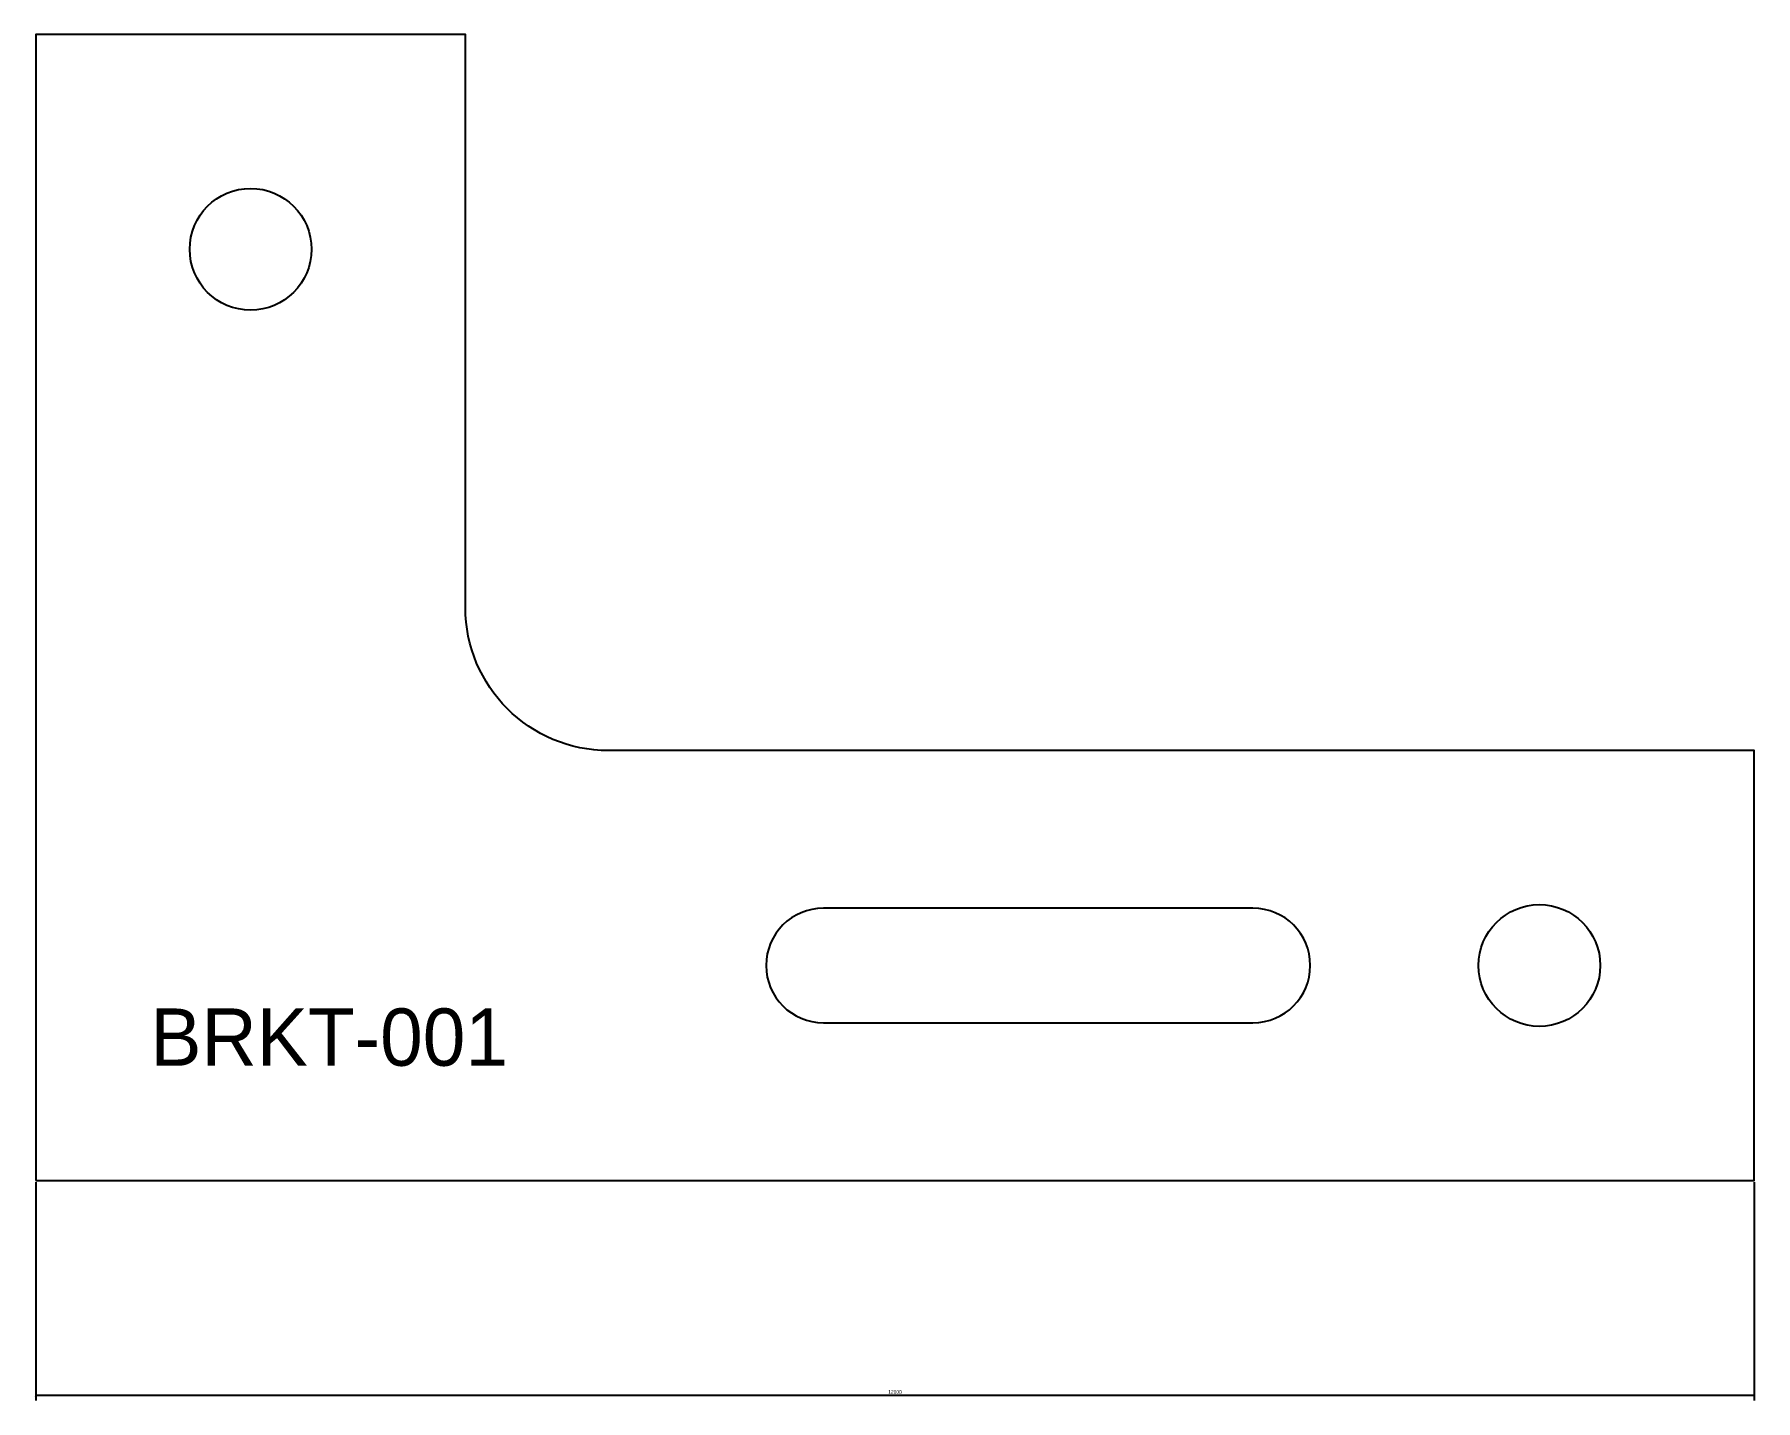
# Model space of a CAD drawing. Header units: millimetres. Extents: x 0 to 120, y -15 to 80.
import ezdxf

# ---------------------------------------------------------------- set-up
doc = ezdxf.new("R2010")
doc.units = ezdxf.units.MM
for name, color, linetype in [('CUT', 7, 'Continuous'), ('DIM', 7, 'Continuous'), ('ENGRAVE', 7, 'Continuous')]:
    doc.layers.add(name, color=color, linetype=linetype)
doc.styles.add('OpenSansCondensed-Light', font='OpenSansCondensed-Light.ttf')
doc.dimstyles.new('EZDXF', dxfattribs={"dimtxt": 0.25, "dimasz": 0.175, "dimexe": 0.375, "dimexo": 0.125, "dimgap": 0.1, "dimtad": 1, "dimlfac": 100, "dimzin": 12, "dimdsep": 46, "dimtxsty": 'OpenSansCondensed-Light', "dimblk": 'ARCHTICK', "dimcen": 2.5, "dimazin": 3, "dimtfac": 0.5, "dimtmove": 2, "dimatfit": 3})

# ---------------------------------------------------------------- blocks, each defined once
blk = doc.blocks.new('_ARCHTICK')
at = {"color": 0, "linetype": 'BYBLOCK', "const_width": 0.15}
blk.add_lwpolyline([(-0.5, -0.5), (0.5, 0.5)], dxfattribs=at)

msp = doc.modelspace()

# ---------------------------------------------------------------- linework, layer by layer
at = {"layer": 'CUT'}
for points in [[(0, 0), (120, 0), (120, 30), (40, 30, -0.414213562), (30, 40), (30, 80), (0, 80)], [(55, 11), (85, 11, 1), (85, 19), (55, 19, 1)]]:
    msp.add_lwpolyline(points, format="xyb", close=True, dxfattribs=at)
for centre in [(15, 65), (105, 15)]:
    msp.add_circle(centre, 4.25, dxfattribs=at)

# ---------------------------------------------------------------- texts
at = {"layer": 'ENGRAVE'}
msp.add_text('BRKT-001', height=4, dxfattribs=at).set_placement((8, 8))

# ---------------------------------------------------------------- dimensions: what is measured, and where the dimension line sits
at = {"layer": 'DIM'}
msp.add_linear_dim(base=(0, -15), p1=(0, 0), p2=(120, 0), dimstyle='EZDXF', dxfattribs=at).render()

doc.saveas('drawing.dxf')
